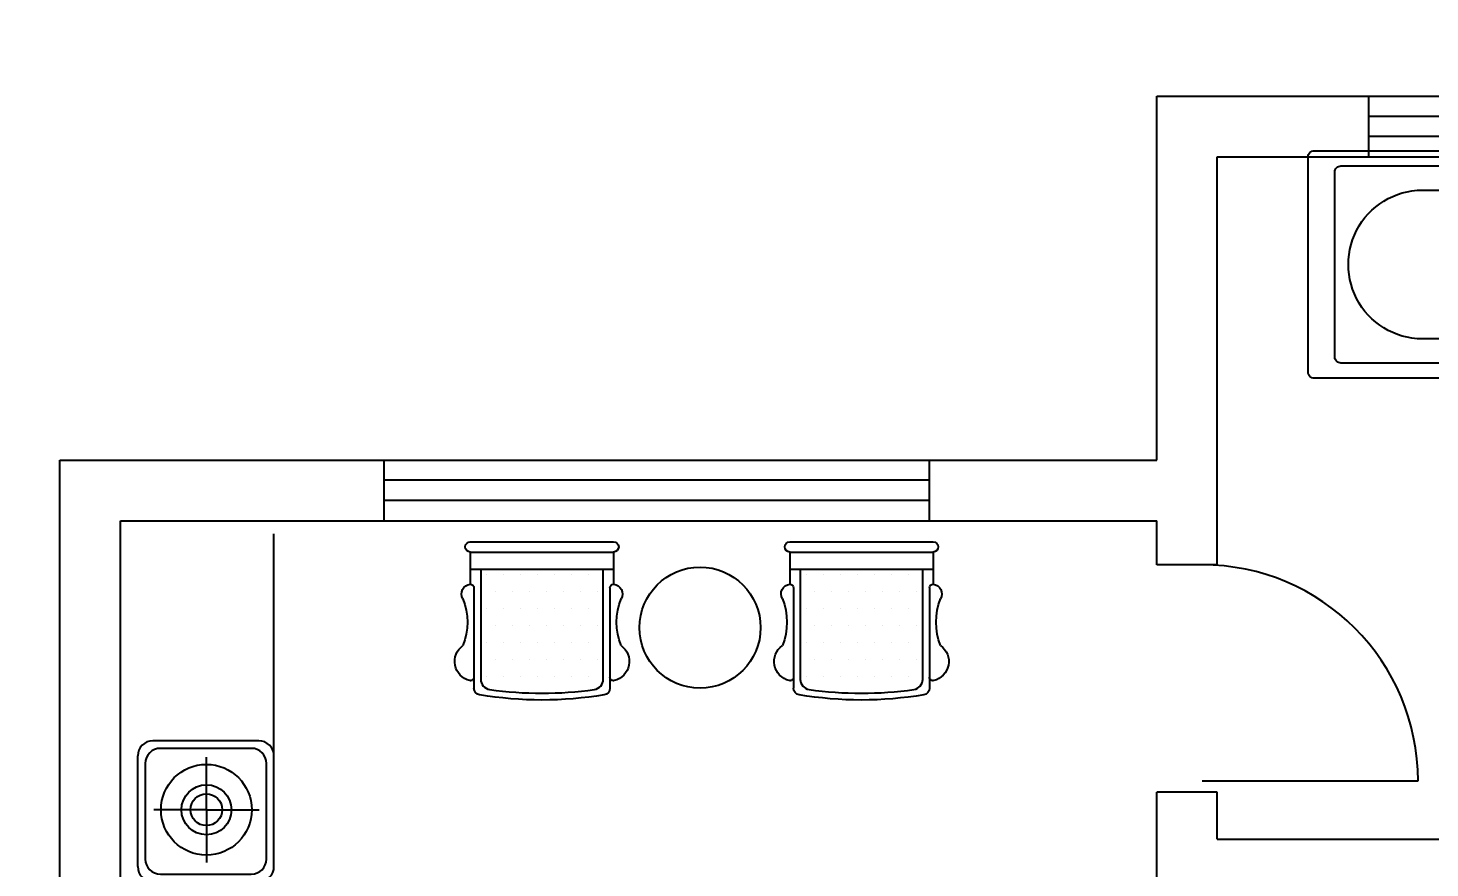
# Model space of a CAD drawing. Header units: millimetres. Extents: x 1316 to 28209, y 637 to 25771.
# Drawn here: x 4768 to 9395, y 18830 to 21600 of the extents above; entities that cross this region are included whole.
import ezdxf
from ezdxf.enums import TextEntityAlignment as Align

# ---------------------------------------------------------------- set-up
doc = ezdxf.new("R2010")
doc.units = ezdxf.units.MM
for name, color, linetype in [('JJ', 252, 'Continuous'), ('PUB_DIM', 3, 'Continuous'), ('WALL', 255, 'Continuous'), ('WINDOW', 2, 'Continuous'), ('WINDOW_TEXT', 7, 'Continuous'), ('ZB', 252, 'Continuous')]:
    doc.layers.add(name, color=color, linetype=linetype)
doc.styles.add('DIM_FONT', font='SIMPLEX.shx', dxfattribs={"width": 0.8})
doc.styles.add('SIMPLEX', font='SIMPLEX.SHX')
doc.dimstyles.new('DIMN150', dxfattribs={"dimscale": 1.5, "dimtxt": 300, "dimasz": 1, "dimexe": 250, "dimexo": 300, "dimgap": 150, "dimtad": 1, "dimdec": 0, "dimzin": 0, "dimdsep": 46, "dimtxsty": 'DIM_FONT', "dimblk": '_DIMX', "dimblk1": '_DIMX', "dimblk2": '_DIMX', "dimcen": 0.09, "dimclrt": 7, "dimadec": 0, "dimazin": 0, "dimtfac": 1, "dimtdec": 0, "dimtix": 1, "dimtmove": 2, "dimatfit": 3, "dimldrblk": '_DIMX', "dimfxl": 1, "dimtolj": 1, "dimtzin": 0, "dimarcsym": 0})

# ---------------------------------------------------------------- blocks, each defined once
blk = doc.blocks.new('_DIMX')
blk.add_line((-150, 0), (150, 0))
at = {"const_width": 50}
blk.add_lwpolyline([(-70, -70), (70, 70)], dxfattribs=at)
blk = doc.blocks.new('*D64')
at = {"layer": 'DEFPOINTS', "color": 0, "transparency": 16777216}
for p in [(10693.2, 23826.1), (8593.2, 21299.2), (10693.2, 21299.2)]:
    blk.add_point(p, dxfattribs=at)
at = {"layer": 'PUB_DIM', "color": 0, "lineweight": -2, "transparency": 16777216}
for p, q in [((8593.2, 21749.2), (8593.2, 24201.1)), ((10693.2, 21749.2), (10693.2, 24201.1)), ((8594.7, 23826.1), (10691.7, 23826.1))]:
    blk.add_line(p, q, dxfattribs=at)
at = {"layer": 'PUB_DIM', "color": 0, "lineweight": -2, "transparency": 16777216, "xscale": 1.5, "yscale": 1.5, "zscale": 1.5, "rotation": 180}
blk.add_blockref('_DIMX', (8593.2, 23826.1), dxfattribs=at)
at = {"layer": 'PUB_DIM', "color": 0, "lineweight": -2, "transparency": 16777216, "xscale": 1.5, "yscale": 1.5, "zscale": 1.5}
blk.add_blockref('_DIMX', (10693.2, 23826.1), dxfattribs=at)
at = {"layer": 'PUB_DIM', "color": 7, "transparency": 16777216, "insert": (9643.2, 24276.1), "char_height": 450, "attachment_point": 5, "style": 'DIM_FONT'}
blk.add_mtext('\\A1;2100', dxfattribs=at)
blk = doc.blocks.new('*D65')
at = {"layer": 'DEFPOINTS', "color": 0, "transparency": 16777216}
for p in [(8593.2, 23826.1), (4993.2, 21299.2), (8593.2, 21299.2)]:
    blk.add_point(p, dxfattribs=at)
at = {"layer": 'PUB_DIM', "color": 0, "lineweight": -2, "transparency": 16777216}
for p, q in [((4993.2, 21749.2), (4993.2, 24201.1)), ((8593.2, 21749.2), (8593.2, 24201.1)), ((4994.7, 23826.1), (8591.7, 23826.1))]:
    blk.add_line(p, q, dxfattribs=at)
at = {"layer": 'PUB_DIM', "color": 0, "lineweight": -2, "transparency": 16777216, "xscale": 1.5, "yscale": 1.5, "zscale": 1.5, "rotation": 180}
blk.add_blockref('_DIMX', (4993.2, 23826.1), dxfattribs=at)
at = {"layer": 'PUB_DIM', "color": 0, "lineweight": -2, "transparency": 16777216, "xscale": 1.5, "yscale": 1.5, "zscale": 1.5}
blk.add_blockref('_DIMX', (8593.2, 23826.1), dxfattribs=at)
at = {"layer": 'PUB_DIM', "color": 7, "transparency": 16777216, "insert": (6793.2, 24276.1), "char_height": 450, "attachment_point": 5, "style": 'DIM_FONT'}
blk.add_mtext('\\A1;3600', dxfattribs=at)
blk = doc.blocks.new('_WBLK')
for p, q in [((-0.5, 0.5), (0.5, 0.5)), ((0.5, 0.1667), (-0.5, 0.1667)), ((0.5, -0.1667), (-0.5, -0.1667)), ((-0.5, -0.5), (0.5, -0.5))]:
    blk.add_line(p, q)
at = {"layer": 'WINDOW_TEXT', "style": 'SIMPLEX', "flags": 9}
blk.add_attdef('A', text='', height=1, dxfattribs=at).set_placement((0, 1.5), align=Align.MIDDLE)
blk = doc.blocks.new('2')
for p, q in [((346.4, 413.6), (-3.5, 413.6)), ((321.5, 388.6), (21.5, 388.6)), ((-53.3, -1.2), (-53.3, 363.7)), ((-28.4, 338.8), (-28.4, 23.7)), ((173.2, 186.2), (173.2, 360)), ((371.4, 23.7), (371.4, 338.8)), ((396.3, -1.2), (396.3, 363.7)), ((173.2, 186.2), (-0.7, 186.2)), ((173.2, 186.2), (173.2, 12.4)), ((173.2, 186.2), (347, 186.2)), ((21.5, -26.1), (321.5, -26.1)), ((346.4, -51.1), (-3.5, -51.1))]:
    blk.add_line(p, q)
for radius in [149.6, 82.4, 52.4]:
    blk.add_circle((173.2, 186.2), radius)
for centre, start, end in [((-3.5, 363.7), 90, 180), ((21.5, 338.8), 90, 180), ((321.5, 338.8), 0, 90), ((346.4, 363.7), 0, 90), ((21.5, 23.7), 180, 270), ((321.5, 23.7), 270, 0), ((-3.5, -1.2), 180, 270), ((346.4, -1.2), 270, 0)]:
    blk.add_arc(centre, 49.9, start, end)
blk = doc.blocks.new('*X21')
at = {"color": 0}
for p, q in [((16275, 33650), (16275, 33650)), ((16325, 33650), (16325, 33650)), ((16375, 33650), (16375, 33650)), ((16425, 33650), (16425, 33650)), ((16475, 33650), (16475, 33650)), ((16525, 33650), (16525, 33650)), ((16575, 33650), (16575, 33650)), ((16300, 33600), (16300, 33600)), ((16350, 33600), (16350, 33600)), ((16400, 33600), (16400, 33600)), ((16450, 33600), (16450, 33600)), ((16500, 33600), (16500, 33600)), ((16550, 33600), (16550, 33600)), ((16600, 33600), (16600, 33600)), ((16275, 33550), (16275, 33550)), ((16325, 33550), (16325, 33550)), ((16375, 33550), (16375, 33550)), ((16425, 33550), (16425, 33550)), ((16475, 33550), (16475, 33550)), ((16525, 33550), (16525, 33550)), ((16575, 33550), (16575, 33550)), ((16300, 33500), (16300, 33500)), ((16350, 33500), (16350, 33500)), ((16400, 33500), (16400, 33500)), ((16450, 33500), (16450, 33500)), ((16500, 33500), (16500, 33500)), ((16550, 33500), (16550, 33500)), ((16600, 33500), (16600, 33500)), ((16275, 33450), (16275, 33450)), ((16325, 33450), (16325, 33450)), ((16375, 33450), (16375, 33450)), ((16425, 33450), (16425, 33450)), ((16475, 33450), (16475, 33450)), ((16525, 33450), (16525, 33450)), ((16575, 33450), (16575, 33450)), ((16300, 33400), (16300, 33400)), ((16350, 33400), (16350, 33400)), ((16400, 33400), (16400, 33400)), ((16450, 33400), (16450, 33400)), ((16500, 33400), (16500, 33400)), ((16550, 33400), (16550, 33400)), ((16600, 33400), (16600, 33400)), ((16275, 33350), (16275, 33350)), ((16325, 33350), (16325, 33350)), ((16375, 33350), (16375, 33350)), ((16425, 33350), (16425, 33350)), ((16475, 33350), (16475, 33350)), ((16525, 33350), (16525, 33350)), ((16575, 33350), (16575, 33350))]:
    blk.add_line(p, q, dxfattribs=at)
blk = doc.blocks.new('CANY')
for p, q in [((-240.4, 475.4), (-240.4, 511.1)), ((208.6, 475.4), (208.6, 511.1)), ((-240.4, 180), (-240.4, 475.4)), ((208.6, 180), (208.6, 475.4)), ((-252.4, 62.4), (-252.4, 168.8)), ((220.6, 62.4), (220.6, 168.8)), ((-252.4, 118.5), (220.6, 118.5)), ((-252.4, 62.4), (220.6, 62.4)), ((-252.4, 28.7), (220.6, 28.7))]:
    blk.add_line(p, q)
blk.add_lwpolyline([(-218, 118.5), (-218, 482.3, -0.37292), (-189.1, 515.6, -0.071628), (157.3, 515.6, -0.37292), (186.1, 482.3), (186.1, 118.5)], format="xyb")
for centre, radius, start, end in [((-218, 511.1), 22.5, 99.5725, 180), ((-15.9, -687), 1237.4, 80.4275, 99.5725), ((186.1, 511.1), 22.5, 0, 80.4275), ((-239.4, 423.4), 64.6, 103.2725, 234.5514), ((-251.6, 475.4), 11.2, 0, 103.2725), ((219.8, 475.4), 11.2, 76.7275, 180), ((207.6, 423.4), 64.6, 305.4486, 76.7275), ((-472.2, 293.5), 210.1, 338.411, 21.589), ((440.4, 293.5), 210.1, 158.411, 201.589), ((-249.9, 200.1), 31.4, 149.0937, 265.1747), ((218.1, 200.1), 31.4, 274.8253, 30.9063), ((-251.6, 180), 11.2, 265.1747, 0), ((219.8, 180), 11.2, 180, 274.8253), ((-252.4, 45.6), 16.8, 90, 270), ((220.6, 45.6), 16.8, 270, 90)]:
    blk.add_arc(centre, radius, start, end)
at = {"xscale": 1.12268433051167, "yscale": 1.12268433051167, "zscale": 1.12268433051167}
blk.add_blockref('*X21', (-18469.8, -37305), dxfattribs=at)
blk = doc.blocks.new('_DBLK')
blk.add_line((-0.45, 0), (-0.45, -0.95))
blk.add_arc((-0.45, 0), 0.95, 270, 0)
at = {"layer": 'WINDOW_TEXT', "style": 'SIMPLEX', "flags": 9}
blk.add_attdef('A', text='', height=1, dxfattribs=at).set_placement((0, 1.5), align=Align.MIDDLE)
blk = doc.blocks.new('YVG')
for p, q in [((373.2, 374), (373.2, 261.7)), ((308.1, 315.9), (433, 315.9)), ((347.6, 246.6), (335.9, 144.2)), ((353, 246), (341.3, 143.6)), ((397, 246), (408.7, 143.6)), ((402.4, 246.6), (414.1, 144.2)), ((441.1, 143.6), (308.9, 143.6)), ((441.1, 97.2), (308.9, 97.2))]:
    blk.add_line(p, q)
for points in [[(0, 20), (0, 1580, -0.414214), (20, 1600), (730, 1600, -0.414214), (750, 1580), (750, 20, -0.414214), (730, 0), (20, 0, -0.414214)], [(61.6, 831.7), (72.1, 832.2, -0.162374), (111.8, 654.4), (100, 653.8, 0.062737)], [(688.4, 831.7), (677.9, 832.2, 0.162374), (638.2, 654.4), (650, 653.8, -0.062737)]]:
    blk.add_lwpolyline(points, format="xyb", close=True)
for points in [[(80, 540, -0.082476), (50, 589.5), (50, 1492, -0.414214), (70, 1512), (680, 1512, -0.414214), (700, 1492), (700, 589.5, -0.082476), (670, 540)], [(130, 700.4), (130, 1206.8, -1.063902), (620, 1206.8), (620, 700.4, 0.151369), (670, 540), (670, 207.5, -0.414214), (630, 167.5), (411.5, 167.5, -0.434788)], [(338.5, 167.5), (120, 167.5, -0.414214), (80, 207.5), (80, 540, 0.151369), (130, 700.4)]]:
    blk.add_lwpolyline(points, format="xyb")
for centre, radius in [((373.2, 315.9), 33), ((284.7, 120.4), 33.5), ((284.7, 120.4), 26.1), ((465.3, 120.4), 33.5), ((465.3, 120.4), 26.1)]:
    blk.add_circle(centre, radius)
for radius in [27.5, 22]:
    blk.add_arc((375, 246), radius, 0, 180)
blk = doc.blocks.new('_E24NJG')
at = {"layer": 'JJ'}
blk.add_blockref('YVG', (0, -20), dxfattribs=at)
at = {"style": 'DIM_FONT', "width": 0.8, "flags": 9}
for tag in ['YSIZE', 'XSIZE']:
    blk.add_attdef(tag, (0, 0), '', height=0.5, dxfattribs=at)

msp = doc.modelspace()

# ---------------------------------------------------------------- linework, layer by layer
at = {"layer": 'WALL'}
for p, q in [((8493.2, 21375.1), (9193.2, 21375.1)), ((8493.2, 20175.1), (8493.2, 21375.1)), ((9193.2, 21175.1), (9193.2, 21375.1)), ((8693.2, 19829.4), (8693.2, 21175.1)), ((8693.2, 21175.1), (9193.2, 21175.1)), ((4873.2, 13075.1), (4873.2, 20175.1)), ((4873.2, 20175.1), (5943.2, 20175.1)), ((5943.2, 19975.1), (5943.2, 20175.1)), ((7743.2, 19975.1), (7743.2, 20175.1)), ((7743.2, 20175.1), (8493.2, 20175.1)), ((5073.2, 15725.1), (5073.2, 19975.1)), ((5073.2, 19975.1), (5943.2, 19975.1)), ((7743.2, 19975.1), (8493.2, 19975.1)), ((8493.2, 19829.4), (8493.2, 19975.1)), ((8693.2, 19829.4), (8493.2, 19829.4)), ((8493.2, 17200.1), (8493.2, 19079.4)), ((8693.2, 19079.4), (8493.2, 19079.4)), ((8693.2, 18925.1), (8693.2, 19079.4)), ((8693.2, 18925.1), (10593.2, 18925.1))]:
    msp.add_line(p, q, dxfattribs=at)
at = {"layer": 'ZB', "linetype": 'Continuous'}
msp.add_line((5579.9, 18834.3), (5579.9, 19931.7), dxfattribs=at)
at = {"layer": 'ZB'}
msp.add_circle((6986.2, 19622.5), 199.7, dxfattribs=at)

# ---------------------------------------------------------------- block references
at = {"layer": 'WINDOW', "yscale": 200}
for p, xscale, zscale in [((9643.2, 21275.1), 900, 900), ((6843.2, 20075.1), 1800, 1800)]:
    msp.add_blockref('_WBLK', p, dxfattribs=dict(at, xscale=xscale, zscale=zscale))
at = {"layer": 'WINDOW', "xscale": 750, "yscale": 750, "zscale": 750, "rotation": 90}
msp.add_blockref('_DBLK', (8643.2, 19454.4), dxfattribs=at)
at = {"layer": 'ZB', "linetype": 'Continuous', "rotation": 90}
msp.add_blockref('_E24NJG', (10573.2, 20445.1), dxfattribs=at)
at = {"layer": 'ZB', "xscale": -1, "rotation": 180}
for p in [(6480.3, 19934), (7534.8, 19934)]:
    msp.add_blockref('CANY', p, dxfattribs=at)
at = {"layer": 'ZB'}
msp.add_blockref('2', (5183.6, 18835.5), dxfattribs=at)

# ---------------------------------------------------------------- dimensions: what is measured, and where the dimension line sits
at = {"layer": 'PUB_DIM'}
for p1, p2, picture, middle in [((4993.2, 21299.2), (8593.2, 21299.2), '*D65', (6793.2, 24276.1)), ((8593.2, 21299.2), (10693.2, 21299.2), '*D64', (9643.2, 24276.1))]:
    dim = msp.add_aligned_dim(p1=p1, p2=p2, distance=2526.9, dimstyle='DIMN150', dxfattribs=at)
    dim.commit()
    dim.dimension.update_dxf_attribs({"geometry": picture, "text_midpoint": middle})

doc.saveas('drawing.dxf')
